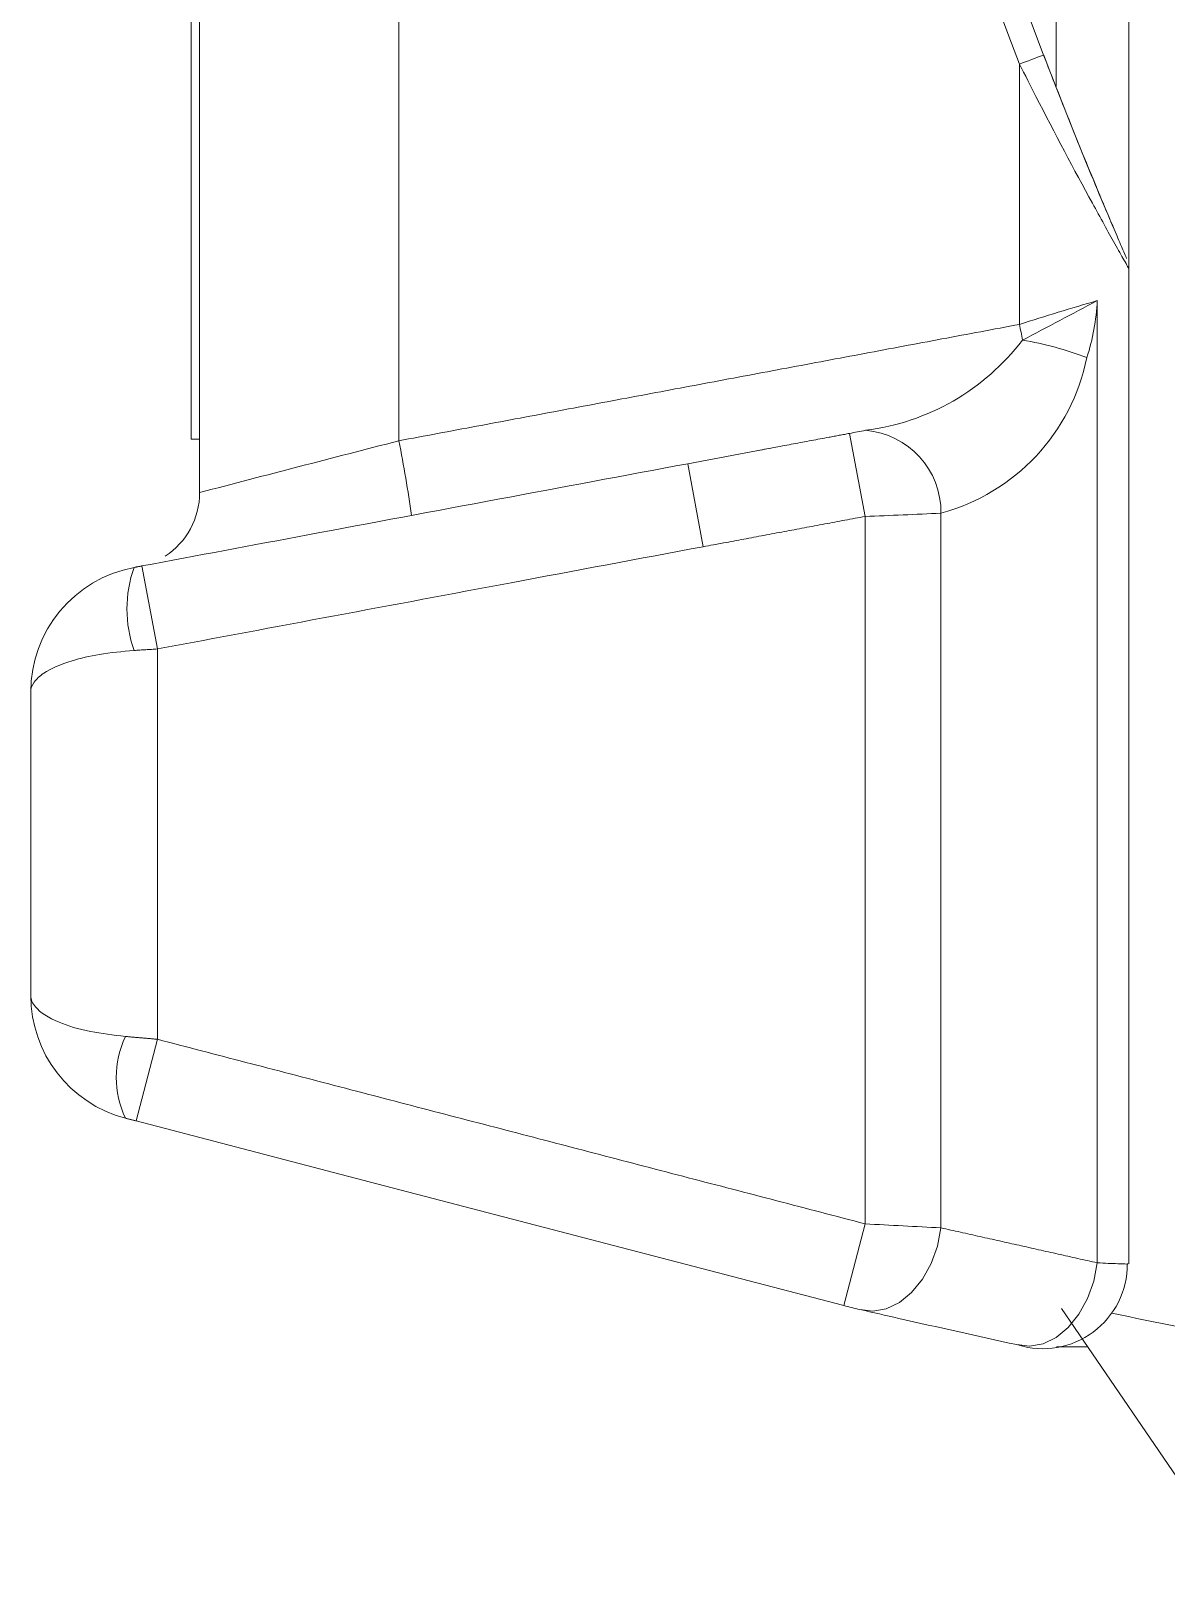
# Model space of a CAD drawing. Extents: x 8 to 113, y 2 to 87.
# Drawn here: x 45.578 to 46.251, y 34.838 to 35.747 of the extents above; entities that cross this region are included whole.
import ezdxf

# ---------------------------------------------------------------- set-up
doc = ezdxf.new("R2010")
doc.units = 0
doc.header["$MEASUREMENT"] = 0
doc.layers.add('OBJECT', color=7, linetype='CONTINUOUS')

msp = doc.modelspace()

# ---------------------------------------------------------------- linework, layer by layer
at = {"layer": 'OBJECT', "linetype": 'Continuous', "lineweight": 15}
for p, q in [((45.67832, 35.47399), (45.67832, 38.16245)), ((45.67332, 35.50572), (45.67332, 38.13072)), ((45.79623, 38.1318), (45.79623, 35.50465)), ((46.22832, 35.60678), (46.22832, 38.02958)), ((46.18531, 35.7144), (46.18531, 37.92218)), ((46.16372, 35.57356), (46.16372, 35.72766)), ((46.21988, 35.62951), (46.21917, 35.63118)), ((46.22832, 35.01734), (46.22832, 35.60678)), ((46.20973, 35.01796), (46.20973, 35.58765)), ((45.67332, 35.50572), (45.67832, 35.50572)), ((46.06308, 35.50904), (46.07231, 35.4599)), ((46.01623, 35.50027), (45.96728, 35.49109)), ((45.96728, 35.49107), (45.97649, 35.44193)), ((46.07231, 35.04107), (46.07231, 35.4599)), ((46.11721, 35.0387), (46.11721, 35.4618)), ((45.64412, 35.43055), (45.65332, 35.3814)), ((45.65332, 35.3814), (45.65332, 35.15033)), ((45.57832, 35.17626), (45.57832, 35.35592)), ((45.64071, 35.10195), (45.65332, 35.15033)), ((46.05969, 34.99268), (46.07231, 35.04107)), ((46.18865, 34.99092), (46.27881, 34.85879)), ((46.20349, 34.96822), (46.18554, 34.96822))]:
    msp.add_line(p, q, dxfattribs=at)
at = {"layer": 'OBJECT', "linetype": 'Continuous', "lineweight": 15, "flags": 128}
for points in [[(45.64071, 35.10195), (45.78325, 35.06477), (46.05969, 34.99269)], [(46.06925, 34.99033), (46.07692, 34.98936), (46.08483, 34.99079), (46.0926, 34.99456), (46.09983, 35.00048), (46.1062, 35.00827), (46.11137, 35.01755), (46.1151, 35.02786), (46.11721, 35.0387)], [(46.16204, 34.96954), (46.16971, 34.96856), (46.17761, 34.96999), (46.18535, 34.97376), (46.19256, 34.9797), (46.19888, 34.9875), (46.204, 34.99678), (46.20768, 35.00711), (46.20973, 35.01796)]]:
    msp.add_lwpolyline(points, dxfattribs=at)
at = {"layer": 'OBJECT', "linetype": 'Continuous', "lineweight": 15}
for centre, radius, start, end in [((49.00806, 36.81822), 3.04625, 159.02243, 200.97757), ((49.00832, 36.81822), 3.03125, 159.02243, 200.97757), ((46.38688, 35.15637), 0.61333, 109.91326, 111.33741), ((48.7843, 36.72591), 2.78896, 200.85459, 203.11163), ((46.60839, 34.20395), 1.43998, 106.0725, 107.98722), ((43.47567, 40.71116), 5.80736, 297.591585, 298.085668), ((46.08061, 35.59374), 0.12926, 342.06636, 357.29962), ((43.63929, 35.09977), 2.5685, 10.41876, 10.62962), ((46.05557, 35.64792), 0.13809, 277.08526, 322.71692), ((46.13038, 35.35913), 0.20811, 69.40533, 80.30183), ((46.08584, 35.57777), 0.12013, 285.13472, 348.55863), ((52.01915, 11.3279), 24.96477, 104.434211, 104.71381), ((45.16594, 35.3751), 0.64347, 7.61938, 11.61473), ((45.98566, 35.93487), 0.43281, 280.3042, 281.58785), ((46.06848, 35.46232), 0.04873, 359.38982, 85.14752), ((45.63332, 35.47399), 0.045, 303.12755, 359.99998), ((45.91089, 39.78934), 4.33246, 272.13525, 272.7296), ((45.65336, 35.35593), 0.07504, 100.63262, 180.01006), ((45.70868, 35.40511), 0.0734, 160.44112, 199.55888), ((45.65341, 35.17624), 0.07508, 179.98516, 255.33409), ((45.68571, 35.12779), 0.05673, 154.76027, 205.23973), ((46.45409, 41.85435), 6.82397, 266.792743, 267.17027), ((46.1775, 35.01713), 0.05001, 252.91, 0.24785), ((46.14554, 35.31846), 0.33688, 255.23654, 256.91132)]:
    msp.add_arc(centre, radius, start, end, dxfattribs=at)
for points, knots in [([(46.17798, 35.73303), (46.18044, 35.72666), (46.19113, 35.69894), (46.20603, 35.66222), (46.21943, 35.63051), (46.22473, 35.61817), (46.22662, 35.61382), (46.22723, 35.6124), (46.22708, 35.61275), (46.22708, 35.61275)], [0, 0, 0, 0, 0.13878, 0.604209, 0.799861, 0.895178, 0.953758, 0.999331, 1, 1, 1, 1]), ([(46.22832, 35.60678), (46.22832, 35.60678), (46.22852, 35.60643), (46.22773, 35.60781), (46.22534, 35.61204), (46.21856, 35.62409), (46.2011, 35.6556), (46.18114, 35.69316), (46.16695, 35.72126), (46.16372, 35.72766)], [0, 0, 0, 0, 0.000658, 0.054446, 0.121047, 0.223042, 0.419795, 0.867849, 1, 1, 1, 1]), ([(45.64412, 35.43055), (45.67688, 35.43668), (45.7846, 35.45686), (45.89232, 35.47703), (45.96728, 35.49107)], [0, 0, 0, 0, 0.304153, 1, 1, 1, 1]), ([(45.97649, 35.44193), (45.9386, 35.43483), (45.83088, 35.41466), (45.72316, 35.39448), (45.65332, 35.3814)], [0, 0, 0, 0, 0.351744, 1, 1, 1, 1]), ([(45.63952, 35.38054), (45.6325, 35.37989), (45.61903, 35.37865), (45.59991, 35.37408), (45.58675, 35.36826), (45.57973, 35.36176), (45.57833, 35.35793), (45.57833, 35.35596), (45.57832, 35.35592)], [0, 0, 0, 0, 0.203958, 0.390982, 0.661403, 0.825052, 0.996714, 1, 1, 1, 1]), ([(45.57832, 35.17626), (45.57833, 35.17622), (45.57834, 35.17394), (45.58068, 35.16827), (45.59251, 35.16065), (45.6122, 35.15464), (45.62728, 35.15283), (45.6344, 35.15198)], [0, 0, 0, 0, 0.003459, 0.212793, 0.526923, 0.776562, 1, 1, 1, 1]), ([(46.20973, 35.01796), (46.2141, 35.01776), (46.22288, 35.01737), (46.22847, 35.0172), (46.22773, 35.01731), (46.22753, 35.01734)], [0, 0, 0, 0, 0.419564, 0.84191, 1, 1, 1, 1]), ([(46.16204, 34.96954), (46.13875, 34.97467), (46.10781, 34.9815), (46.0769, 34.98858), (46.06925, 34.99033)], [0, 0, 0, 0, 0.752711, 1, 1, 1, 1]), ([(46.21831, 34.98812), (46.2712, 34.97739), (46.51784, 34.92732), (46.76453, 34.87747), (46.9583, 34.83831)], [0, 0, 0, 0, 0.21448, 1, 1, 1, 1])]:
    msp.add_open_spline(points, degree=3, knots=knots, dxfattribs=at)
for points in [[(45.79623, 35.50465), (46.16372, 35.57356)], [(46.00887, 35.49887), (46.05094, 35.50676)], [(46.05094, 35.50676), (46.06308, 35.50904)], [(46.07231, 35.4599), (45.97649, 35.44193)], [(45.63952, 35.42968), (45.64412, 35.43055)], [(45.65332, 35.3814), (45.63952, 35.38054)], [(45.57832, 35.35439), (45.57832, 35.35436)], [(45.6344, 35.15198), (45.65332, 35.15033)], [(45.65332, 35.15033), (46.07231, 35.04107)], [(45.64071, 35.10195), (45.6344, 35.1036)], [(46.11721, 35.0387), (46.20973, 35.01796)]]:
    msp.add_open_spline(points, degree=1, dxfattribs=at)

doc.saveas('drawing.dxf')
